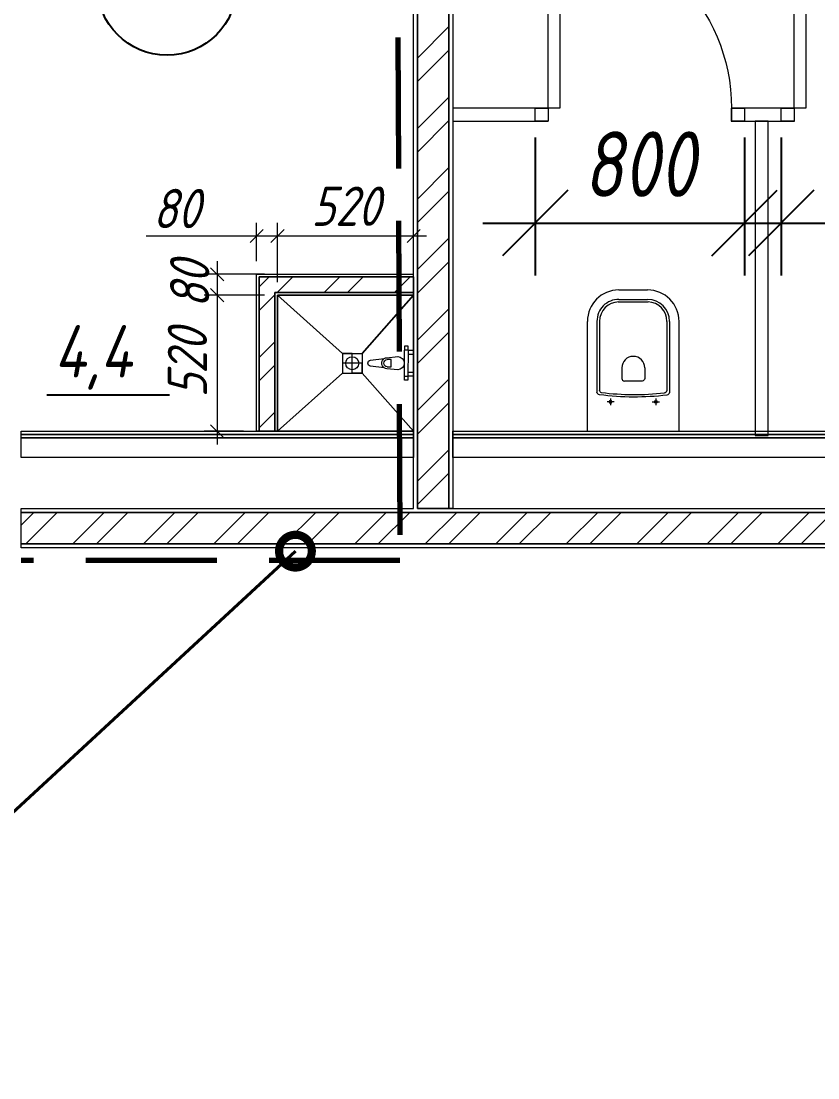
# Model space of a CAD drawing. Header units: millimetres. Extents: x -85420 to 1195317, y -69347 to 470418.
# Drawn here: x 484146 to 487192, y 49186 to 53223 of the extents above; entities that cross this region are included whole.
import ezdxf
from ezdxf import colors
from ezdxf.entities.mleader import LeaderData, LeaderLine
from ezdxf.enums import TextEntityAlignment as Align
from ezdxf.math import Vec2, Vec3

# ---------------------------------------------------------------- set-up
doc = ezdxf.new("R2010")
doc.units = ezdxf.units.MM
doc.linetypes.add('ГОСТ 2.303 4', pattern=[7, 5, -2, 0])
for name, color, linetype, lineweight in [('!М_Двери', 7, 'Continuous', 15), ('!ТХ_САНТЕХНИКА', 4, 'Continuous', 5), ('+АР_Сантехника', 130, 'Continuous', 9), ('СПДС_+АР_Стены', 250, 'Continuous', 20), ('СПДС_РАЗМЕРЫ', 252, 'Continuous', 0), ('ЭКСПЛИКАЦИЯ', 7, 'Continuous', 5)]:
    doc.layers.add(name, color=color, linetype=linetype, lineweight=lineweight)
doc.layers.add('ПБ_граница', color=7, linetype='ГОСТ 2.303 4', lineweight=40, true_color=0xdb0000)
doc.styles.add('RomanS', font='romans.shx', dxfattribs={"width": 0.8, "oblique": 15})
doc.styles.add('ГОСТ 2.304', font='CS_Gost2304.shx', dxfattribs={"oblique": 10})
doc.dimstyles.new('MM', dxfattribs={"dimtxt": 150, "dimasz": 50, "dimexe": 50, "dimexo": 50, "dimgap": 30, "dimtad": 1, "dimdec": 0, "dimrnd": 50, "dimzin": 0, "dimdsep": 46, "dimtxsty": 'RomanS', "dimblk": 'OBLIQUE', "dimcen": 1, "dimdle": 50, "dimclrd": 256, "dimclre": 256, "dimclrt": 256, "dimadec": 0, "dimazin": 0, "dimtfac": 1, "dimtdec": 0, "dimtmove": 0, "dimatfit": 0, "dimldrblk": 'OPEN30', "dimfxl": 5, "dimtolj": 1, "dimtzin": 0, "dimlwd": -1, "dimlwe": -1, "dimarcsym": 1})
doc.dimstyles.new('СПДС', dxfattribs={"dimscale": 100, "dimtxt": 2.5, "dimasz": 2.5, "dimexe": 2, "dimexo": 0.625, "dimgap": 1, "dimtad": 1, "dimdec": 0, "dimrnd": 5, "dimtxsty": 'ГОСТ 2.304', "dimblk": 'OBLIQUE', "dimblk1": 'OBLIQUE', "dimblk2": 'OBLIQUE', "dimcen": 2.5, "dimdle": 2, "dimadec": 0, "dimazin": 2, "dimtfac": 0.75, "dimtdec": 4, "dimtmove": 1, "dimatfit": 3, "dimfxl": 1, "dimtfill": 1, "dimtolj": 1, "dimarcsym": 1})
pattern_1 = [(45, (0, 0), (0, -269.4076836320747), []), (45, (5792.260000000001, -5971.880000000001), (-269.4076836320747, 0), [])]

# ---------------------------------------------------------------- blocks, each defined once
blk = doc.blocks.new('_Oblique')
at = {"color": 0, "linetype": 'ByBlock', "lineweight": -2}
blk.add_line((-0.5, -0.5), (0.5, 0.5), dxfattribs=at)
blk = doc.blocks.new('*D369')
at = {"layer": 'Defpoints', "color": 0, "ltscale": 100, "transparency": 16777216}
for p in [(485126.3859594757, 52176.46425011416), (484895.6947956178, 51656.46267004222), (485046.3922420614, 51656.46267004222)]:
    blk.add_point(p, dxfattribs=at)
at = {"layer": 'СПДС_РАЗМЕРЫ', "transparency": 16777216}
for p, q in [((484895.6947956178, 52226.46425011416), (484895.6947956178, 51606.46267004222)), ((485076.3859594757, 52176.46425011416), (484845.6947956178, 52176.46425011416)), ((484996.3922420614, 51656.46267004222), (484845.6947956178, 51656.46267004222))]:
    blk.add_line(p, q, dxfattribs=at)
at = {"layer": 'СПДС_РАЗМЕРЫ', "ltscale": 100, "transparency": 16777216, "xscale": 50, "yscale": 50, "zscale": 50}
for p, rotation in [((484895.6947956178, 52176.46425011416), 90), ((484895.6947956178, 51656.46267004222), 270)]:
    blk.add_blockref('_Oblique', p, dxfattribs=dict(at, rotation=rotation))
at = {"layer": 'СПДС_РАЗМЕРЫ', "ltscale": 100, "transparency": 16777216, "insert": (484781.7786466045, 51916.46346007819), "char_height": 150, "attachment_point": 5, "rotation": 90, "style": 'RomanS'}
blk.add_mtext('\\A1;520', dxfattribs=at)
blk = doc.blocks.new('_OPEN30')
at = {"color": 0, "linetype": 'ByBlock', "lineweight": -2}
for p, q in [((-1, 0.267949), (0, 0)), ((0, 0), (-1, -0.267949)), ((0, 0), (-1, 0))]:
    blk.add_line(p, q, dxfattribs=at)
blk = doc.blocks.new('*D368')
at = {"layer": 'Defpoints', "color": 0, "ltscale": 100, "transparency": 16777216}
for p in [(485126.3849465458, 52256.46425012057), (484895.6947956178, 52176.46425011416), (485126.3859594757, 52176.46425011416)]:
    blk.add_point(p, dxfattribs=at)
at = {"layer": 'СПДС_РАЗМЕРЫ', "transparency": 16777216}
for p, q in [((484895.6947956178, 52306.46425012057), (484895.6947956178, 52126.46425011416)), ((485076.3849465458, 52256.46425012057), (484845.6947956178, 52256.46425012057)), ((485076.3859594757, 52176.46425011416), (484845.6947956178, 52176.46425011416))]:
    blk.add_line(p, q, dxfattribs=at)
at = {"layer": 'СПДС_РАЗМЕРЫ', "ltscale": 100, "transparency": 16777216, "xscale": 50, "yscale": 50, "zscale": 50}
for p, rotation in [((484895.6947956178, 52256.46425012057), 90), ((484895.6947956178, 52176.46425011416), 270)]:
    blk.add_blockref('_Oblique', p, dxfattribs=dict(at, rotation=rotation))
at = {"layer": 'СПДС_РАЗМЕРЫ', "ltscale": 100, "transparency": 16777216, "insert": (484790.6947955803, 52216.46425011737), "char_height": 150, "attachment_point": 5, "rotation": 90, "style": 'RomanS'}
blk.add_mtext('\\A1;80', dxfattribs=at)
blk = doc.blocks.new('*D367')
at = {"layer": 'Defpoints', "color": 0, "ltscale": 100, "transparency": 16777216}
for p in [(485046.3839738186, 52402.34878121858), (485046.3839738186, 52256.46323717832), (485126.3849465458, 52176.46425011416)]:
    blk.add_point(p, dxfattribs=at)
at = {"layer": 'СПДС_РАЗМЕРЫ', "transparency": 16777216}
for p, q in [((485046.3839738186, 52306.46323717832), (485046.3839738186, 52452.34878121858)), ((485126.3849465458, 52226.46425011416), (485126.3849465458, 52452.34878121858)), ((485046.3839738186, 52402.34878121858), (484624.5044461306, 52402.34878121858)), ((485046.3839738186, 52402.34878121858), (484624.5044461306, 52402.34878121858)), ((485176.3849465458, 52402.34878121858), (484996.3839738186, 52402.34878121858))]:
    blk.add_line(p, q, dxfattribs=at)
at = {"layer": 'СПДС_РАЗМЕРЫ', "ltscale": 100, "transparency": 16777216, "xscale": 50, "yscale": 50, "zscale": 50}
blk.add_blockref('_Oblique', (485046.3839738186, 52402.34878121858), dxfattribs=at)
at = {"layer": 'СПДС_РАЗМЕРЫ', "ltscale": 100, "transparency": 16777216, "xscale": 50, "yscale": 50, "zscale": 50, "rotation": 180}
blk.add_blockref('_Oblique', (485126.3849465458, 52402.34878121858), dxfattribs=at)
at = {"layer": 'СПДС_РАЗМЕРЫ', "ltscale": 100, "transparency": 16777216, "insert": (484739.0315668662, 52507.34878125609), "char_height": 150, "attachment_point": 5, "style": 'RomanS'}
blk.add_mtext('\\A1;80', dxfattribs=at)
blk = doc.blocks.new('*D366')
at = {"layer": 'Defpoints', "color": 0, "ltscale": 100, "transparency": 16777216}
for p in [(485126.3849465458, 52402.34878121858), (485126.3849465458, 52176.46425011416), (485646.3844546961, 52186.47184708328)]:
    blk.add_point(p, dxfattribs=at)
at = {"layer": 'СПДС_РАЗМЕРЫ', "transparency": 16777216}
for p, q in [((485126.3849465458, 52226.46425011416), (485126.3849465458, 52452.34878121858)), ((485646.3844546961, 52236.47184708328), (485646.3844546961, 52452.34878121858)), ((485696.3844546961, 52402.34878121858), (485076.3849465458, 52402.34878121858))]:
    blk.add_line(p, q, dxfattribs=at)
at = {"layer": 'СПДС_РАЗМЕРЫ', "ltscale": 100, "transparency": 16777216, "xscale": 50, "yscale": 50, "zscale": 50, "rotation": 180}
blk.add_blockref('_Oblique', (485126.3849465458, 52402.34878121858), dxfattribs=at)
at = {"layer": 'СПДС_РАЗМЕРЫ', "ltscale": 100, "transparency": 16777216, "xscale": 50, "yscale": 50, "zscale": 50}
blk.add_blockref('_Oblique', (485646.3844546961, 52402.34878121858), dxfattribs=at)
at = {"layer": 'СПДС_РАЗМЕРЫ', "ltscale": 100, "transparency": 16777216, "insert": (485386.3847006209, 52516.26493023194), "char_height": 150, "attachment_point": 5, "style": 'RomanS'}
blk.add_mtext('\\A1;520', dxfattribs=at)
blk = doc.blocks.new('смеситель короткий')
for p, q in [((41.95281027909368, 21.00000000011642), (0, 25)), ((24.91040886752307, 13.60000000009313), (39.78100593853742, 13.60000000009313)), ((24.91040886752307, -13.59999999997672), (24.91040886752307, 13.60000000009313)), ((104.4000000003725, 11.10000000009313), (51.46626196149737, 17.72976797923911)), ((0, -25), (41.95281027909368, -21)), ((39.78100593853742, -13.59999999997672), (24.91040886752307, -13.59999999997672)), ((51.46626196149737, -17.72976797923911), (104.4000000003725, -11.09999999997672))]:
    blk.add_line(p, q)
for centre, major_axis, ratio, start_param, end_param in [((0, 0), (-17.67766952966472, 17.67766952966472), 0.9999999999998838, -0.7853981633975065, 2.356194490192287), ((39.78100593853742, 0), (9.616652224137074, 9.616652224137077), 0.9999999999997804, 3.926990816987351, 7.068583470577144), ((40.05289184302092, 0), (-14.90989084578103, 14.90989084578102), 0.9999999999992423, -1.357360455577257, -0.8756248293274875), ((40.05289184302092, 0), (14.90989084570516, 14.90989084570517), 1, 4.498953109162998, 6.496621178401278), ((103.0097633138648, 8.731149137020111e-11), (7.910207267981215, 7.910207267981219), 0.9999999999993545, 4.051588559454646, 6.943985728119452), ((40.05289184302092, 0), (14.90989084573811, 14.90989084573811), 0.9999999999988525, 4.017217482909098, 4.498953109156932)]:
    blk.add_ellipse(centre, major_axis=major_axis, ratio=ratio, start_param=start_param, end_param=end_param)
blk = doc.blocks.new('*D300')
at = {"layer": 'Defpoints', "color": 0, "ltscale": 100, "transparency": 16777216}
for p in [(487051.3711050905, 52840.62423495681), (487851.3711050905, 52840.62423495681), (487851.3711050905, 52451.99552047985)]:
    blk.add_point(p, dxfattribs=at)
at = {"layer": 'СПДС_РАЗМЕРЫ', "color": 0, "lineweight": -2, "ltscale": 100, "transparency": 16777216}
for p, q in [((487051.3711050905, 52778.12423495681), (487051.3711050905, 52251.99552047985)), ((487851.3711050905, 52778.12423495681), (487851.3711050905, 52251.99552047985)), ((486851.3711050905, 52451.99552047985), (488051.3711050905, 52451.99552047985))]:
    blk.add_line(p, q, dxfattribs=at)
at = {"layer": 'СПДС_РАЗМЕРЫ', "color": 0, "lineweight": -2, "ltscale": 100, "transparency": 16777216, "xscale": 250, "yscale": 250, "zscale": 250, "rotation": 180}
blk.add_blockref('_Oblique', (487051.3711050905, 52451.99552047985), dxfattribs=at)
at = {"layer": 'СПДС_РАЗМЕРЫ', "color": 0, "lineweight": -2, "ltscale": 100, "transparency": 16777216, "xscale": 250, "yscale": 250, "zscale": 250}
blk.add_blockref('_Oblique', (487851.3711050905, 52451.99552047985), dxfattribs=at)
at = {"layer": 'СПДС_РАЗМЕРЫ', "color": 0, "ltscale": 100, "transparency": 16777216, "insert": (487451.3711050905, 52676.99552054235), "char_height": 250, "attachment_point": 5, "style": 'ГОСТ 2.304', "bg_fill": 3, "box_fill_scale": 1.1, "bg_fill_color": 256, "bg_fill_true_color": 13158600, "bg_fill_transparency": 0}
blk.add_mtext('\\A1;800', dxfattribs=at)
blk = doc.blocks.new('*D299')
at = {"layer": 'Defpoints', "color": 0, "ltscale": 100, "transparency": 16777216}
for p in [(486111.3711050905, 52840.62423495681), (486911.3711050905, 52840.62423495681), (486911.3711050905, 52451.99552047985)]:
    blk.add_point(p, dxfattribs=at)
at = {"layer": 'СПДС_РАЗМЕРЫ', "color": 0, "lineweight": -2, "ltscale": 100, "transparency": 16777216}
for p, q in [((486111.3711050905, 52778.12423495681), (486111.3711050905, 52251.99552047985)), ((486911.3711050905, 52778.12423495681), (486911.3711050905, 52251.99552047985)), ((485911.3711050905, 52451.99552047985), (487111.3711050905, 52451.99552047985))]:
    blk.add_line(p, q, dxfattribs=at)
at = {"layer": 'СПДС_РАЗМЕРЫ', "color": 0, "lineweight": -2, "ltscale": 100, "transparency": 16777216, "xscale": 250, "yscale": 250, "zscale": 250, "rotation": 180}
blk.add_blockref('_Oblique', (486111.3711050905, 52451.99552047985), dxfattribs=at)
at = {"layer": 'СПДС_РАЗМЕРЫ', "color": 0, "lineweight": -2, "ltscale": 100, "transparency": 16777216, "xscale": 250, "yscale": 250, "zscale": 250}
blk.add_blockref('_Oblique', (486911.3711050905, 52451.99552047985), dxfattribs=at)
at = {"layer": 'СПДС_РАЗМЕРЫ', "color": 0, "ltscale": 100, "transparency": 16777216, "insert": (486511.3711050905, 52676.99552054235), "char_height": 250, "attachment_point": 5, "style": 'ГОСТ 2.304', "bg_fill": 3, "box_fill_scale": 1.1, "bg_fill_color": 256, "bg_fill_true_color": 13158600, "bg_fill_transparency": 0}
blk.add_mtext('\\A1;800', dxfattribs=at)
blk = doc.blocks.new('_DotSmall')
at = {"color": 0, "linetype": 'ByBlock', "const_width": 0.5}
blk.add_lwpolyline([(-0.0625, 0, 1), (0.0625, 0, 1)], format="xyb", close=True, dxfattribs=at)
blk = doc.blocks.new('*U90')
for p, q in [((-700, 3.622374731326001e-15), (-700, -49.99999999999995)), ((0, 0), (0, -49.99999999999997))]:
    blk.add_line(p, q)
blk.add_lwpolyline([(0, 0), (-1.13686837721616e-13, 699.9999999999999), (-43.75000000000011, 699.9999999999999), (-43.75, -1.4210854715202e-14)], close=True)
blk.add_arc((0, 0), 700, 90, 180)
blk = doc.blocks.new('унитаз поликлиники')
for p, q in [((0, 175.0000000000002), (0, -175.0000000000002)), ((0, 175), (420, 175)), ((420, 138.7140846226539), (149.5783947814593, 138.7140846226539)), ((420, 129), (156.7708916987863, 128.6947987100866)), ((125.6120020395715, 86.65309879256529), (99.54435587919897, 86.65309879256529)), ((112.3925950961525, 73.10633269583923), (112.3925950961525, 100.1998648888257)), ((242.4404502270149, 43.73651019929093), (201.8725803082448, 43.73651019929093)), ((493.9712139845033, 57.06385601698344), (493.9712139845033, -57.06385601697843)), ((503.999999999694, 55.00022672359819), (504, -54.99999999976626)), ((540, 55), (540, -55)), ((191.9062512759224, -33.70112225765479), (191.9062512759224, 33.70086718935636)), ((112.3121347758092, -72.95707587784273), (112.282285361212, -100.0505916278053)), ((242.4404502270149, -43.73676526706549), (201.8725803082448, -43.73676526706549)), ((125.5166089892259, -86.5183978031564), (99.44897864899713, -86.48967862475547)), ((420, -139), (147.8638372268865, -138.7268586217251)), ((420, -129), (155.1814843298739, -128.6950537779776)), ((0, -175), (420, -175))]:
    blk.add_line(p, q)
for centre, radius, start, end in [((420, 55), 120, 0, 90), ((420.4860874894543, 55.20134403063184), 83.51415522076329, 359.861865640253, 90.33348740461295), ((420, 55), 74, 0, 90), ((242.4404502270149, -0.0001275341201107949), 43.73663773336648, 270, 90), ((420, -55), 120, 270, 0), ((420, -55), 84, 270, 0), ((420.0000000000005, -55.00000000000023), 73.99999999999977, 270, 358.4018165566912)]:
    blk.add_arc(centre, radius, start, end)
at = {"extrusion": (0, 0, -1)}
for centre, major_axis, ratio, start_param, end_param in [((1158.06257319661, -0.0001275341201107949), (-731.0106498963555, -726.449596775183), 0.9937751111245587, 0.6598491803284507, 0.910919136193018), ((984.1422315649793, -0.0001275341201107949), (-23.40018430090171, -941.4133244262395), 0.8972800535149483, 1.42225774313891, 1.677846830341707), ((149.5158196882217, 127.3348454206425), (-5.639474792591372, -10.54905920003566), 0.8213730805515044, 1.269211342410273, 2.570669150556824), ((154.4364780247083, 119.7958318011661), (-5.610534641830925, -7.716306582968154), 0.7980925127033731, 1.232924341648666, 2.686722882739946), ((112.3925950961525, 86.7676048639405), (3.546847614444126, 3.546847614444128), 0.9999999999995854, 5.504024733397926, 11.78721004057751), ((201.9351554014825, -33.4519114207651), (4.122340877798591, -9.490584745542167), 0.9647969637839732, 0.4292600198093375, 1.943413251271767), ((155.244059423228, -117.4864474327478), (5.303740529548787, -10.40618587121702), 0.8429843284803838, 0.5499024529424461, 1.881899719380306), ((147.9264123201242, -127.4729975277733), (5.417041441869642, -10.44430136326478), 0.8364427514803542, 0.5611398427268642, 1.877576555759112)]:
    blk.add_ellipse(centre, major_axis=major_axis, ratio=ratio, start_param=start_param, end_param=end_param, dxfattribs=at)
for centre, major_axis, ratio, start_param, end_param in [((201.9351554014825, 33.45165635299054), (4.122340877798588, 9.490584745542174), 0.9647969637839732, 0.4292600198093375, 1.943413251271767), ((112.2970839152217, -86.61833975484478), (3.542937838331404, -3.550753085458856), 0.9999999999995854, 5.504024733397926, 11.78721004057751)]:
    blk.add_ellipse(centre, major_axis=major_axis, ratio=ratio, start_param=start_param, end_param=end_param)

msp = doc.modelspace()

# ---------------------------------------------------------------- hatches: boundary and pattern name
at = {"layer": 'СПДС_+АР_Стены', "lineweight": 15, "ltscale": 100}
h = msp.add_hatch(dxfattribs=at)
h.set_pattern_fill('КИРПИЧ', color=1, scale=20, style=0, pattern_type=2)
h.set_pattern_definition(pattern_1)
h.paths.add_polyline_path([(485661.3836600028, 51361.40893553595), (485661.3788444262, 54606.19401164284), (485781.378844426, 54606.19418973451), (485781.3836600026, 51361.40911362761)], flags=0)
h = msp.add_hatch(dxfattribs=at)
h.set_pattern_fill('КИРПИЧ', color=1, scale=20, style=0, pattern_type=2)
h.set_pattern_definition(pattern_1)
h.paths.add_polyline_path([(485056.3840247376, 52246.4633095301), (485646.3837130867, 52246.47184707871), (485646.3845813124, 52186.47184708499), (485116.3848603906, 52186.46417776164)], flags=0)
h = msp.add_hatch(dxfattribs=at)
h.set_pattern_fill('КИРПИЧ', color=1, scale=20, style=0, pattern_type=2)
h.set_pattern_definition(pattern_1)
h.paths.add_polyline_path([(485056.3922420605, 51656.46280931877), (485056.3840247376, 52246.4633095301), (485116.3848603906, 52186.46417776164), (485116.3922420547, 51656.46364497802)], flags=0)
h = msp.add_hatch(dxfattribs=at)
h.set_pattern_fill('КИРПИЧ', color=1, scale=20, style=0, pattern_type=2)
h.set_pattern_definition(pattern_1)
h.paths.add_polyline_path([(484146.3720998956, 51346.41520998493), (490346.3726139407, 51346.42441138841), (490346.3727920324, 51226.42441138854), (484146.3722779872, 51226.41520998506)], flags=0)

# ---------------------------------------------------------------- linework, layer by layer
at = {"layer": '!ТХ_САНТЕХНИКА', "ltscale": 75}
for p, q in [((485610.8318532268, 51966.04088977003, 4.999999999999952e-09), (485610.7512597617, 51925.35478038492, 4.999999999999952e-09)), ((485626.4655590691, 51966.00992159569, 4.999999999999952e-09), (485610.8318532268, 51966.04088977003, 4.999999999999952e-09)), ((485612.1656302214, 51981.67201493087, 4.999999999999952e-09), (485612.1346620471, 51966.03830908879, 4.999999999999952e-09)), ((485625.1937184232, 51981.64620811888, 4.999999999999952e-09), (485612.1656302214, 51981.67201493087, 4.999999999999952e-09)), ((485625.1627502489, 51966.01250227692, 4.999999999999952e-09), (485625.1937184232, 51981.64620811888, 4.999999999999952e-09)), ((485626.2694272982, 51866.99645126238, 4.999999999999952e-09), (485626.4655590691, 51966.00992159569, 4.999999999999952e-09)), ((485626.4655590691, 51966.00992159569, 4.999999999999952e-09), (485646.3829772708, 51965.9583079716, 4.999999999999952e-09)), ((485646.3829772708, 51965.9583079716, 4.999999999999952e-09), (485646.3520090965, 51950.32460212952, 4.999999999999952e-09)), ((485610.7512597617, 51925.35478038492, 4.999999999999952e-09), (485610.6357214559, 51867.02741943661, 4.999999999999952e-09)), ((485646.3520090965, 51950.32460212952, 4.999999999999952e-09), (485626.4345908948, 51950.37621575349, 4.999999999999952e-09)), ((485626.3003954725, 51882.63015710446, 4.999999999999952e-09), (485646.3829772708, 51882.59037633205, 4.999999999999952e-09)), ((485646.3829772708, 51882.59037633205, 4.999999999999952e-09), (485646.3520090965, 51866.95667048986, 4.999999999999952e-09)), ((485610.6357214559, 51867.02741943661, 4.999999999999952e-09), (485626.2694272982, 51866.99645126238, 4.999999999999952e-09)), ((485611.9075621018, 51851.39113291318, 4.999999999999952e-09), (485611.9385302761, 51867.02483875549, 4.999999999999952e-09)), ((485624.9356503036, 51851.36532610131, 4.999999999999952e-09), (485611.9075621018, 51851.39113291318, 4.999999999999952e-09)), ((485624.9666184779, 51866.99903194339, 4.999999999999952e-09), (485624.9356503036, 51851.36532610131, 4.999999999999952e-09)), ((485646.3520090965, 51866.95667048986, 4.999999999999952e-09), (485626.2694272982, 51866.99645126238, 4.999999999999952e-09))]:
    msp.add_line(p, q, dxfattribs=at)
at = {"layer": '!ТХ_САНТЕХНИКА', "ltscale": 75, "elevation": 4.999999999999952e-09}
msp.add_lwpolyline([(485126.3849465458, 52176.46425011416), (485646.3834225007, 52176.46425011416), (485646.3834225007, 51656.46302458904), (485126.3849465458, 51656.46302458904)], close=True, dxfattribs=at)
msp.add_lwpolyline([(485126.3859594757, 52176.46425011416), (485374.8164605521, 51953.96660463024), (485374.8164605521, 51878.96566773405), (485126.3922420555, 51656.46364277587), (485374.8164605521, 51878.96566773405), (485449.4425123757, 51878.96566773405), (485646.3835187705, 51656.46302458909), (485449.4425123757, 51878.96566773405), (485412.1294864638, 51878.96566773405), (485412.1294864638, 51953.96660463024), (485374.8164605521, 51953.96660463024), (485449.4406479609, 51953.96660463024), (485646.3834225007, 52176.46425011416), (485449.4406479609, 51953.96660463024), (485449.4425123757, 51878.96566773405), (485449.4425123757, 51916.46613618214), (485374.8164605521, 51916.46613618214)], dxfattribs=at)
at = {"layer": '!ТХ_САНТЕХНИКА', "ltscale": 75}
msp.add_circle((485412.1294864639, 51916.46613618214), 25, dxfattribs=at)
at = {"layer": 'ПБ_граница', "color": 1, "lineweight": 70, "ltscale": 100, "true_color": 0xff0404, "elevation": 4.999999999999952e-09}
msp.add_lwpolyline([(490346.3723536108, 58760.6509591809), (485566.4276517283, 58760.6509591809), (485593.8274726829, 51163.46237641718), (484146.3728411457, 51163.46237641718)], dxfattribs=at)
at = {"layer": 'СПДС_+АР_Стены', "ltscale": 100}
for points in [[(485646.3823316423, 52256.47184705977), (485646.3788444262, 54606.19398938138), (485661.3788444262, 54606.19401164284), (485661.3836599902, 51361.41745840937)], [(485046.383885462, 52256.46316482483), (485646.3823316423, 52256.47184705977)], [(485056.3840247376, 52246.4633095301), (485056.3922420605, 51656.46280931877), (485049.5023010045, 51656.46271335805), (485046.3922420609, 51656.46271173647), (485046.383885462, 52256.46316482483)], [(485056.3840247376, 52246.4633095301), (485646.3837130867, 52246.47184707871), (485646.3845813124, 52186.47184708499), (485116.3848603906, 52186.46417776164)], [(485646.3837130867, 52246.47184707871), (485056.3840247376, 52246.4633095301)], [(485116.3848603906, 52186.46417776164), (485116.3922420547, 51656.46364497802), (485056.3922420605, 51656.46280931877), (485056.3840247376, 52246.4633095301)], [(485646.3836599902, 51361.41743614792), (485646.3832592162, 51631.46302457127), (485646.3833314185, 51631.46302457131), (485646.3833183835, 51656.4630245713), (485646.3832221138, 51656.46302457125), (485646.3824503701, 52176.47184705311), (485646.3847260167, 52176.47184708604), (485646.3837130867, 52246.47184707871), (485646.3823464833, 52246.47184705894)], [(485116.3848603904, 52186.46417776164), (485646.3845813124, 52186.47184708499), (485646.3847260167, 52176.47184708604), (485126.384999666, 52176.46432246691)], [(485126.384999666, 52176.46432246691), (485126.3922420537, 51656.46378425456), (485116.3922420547, 51656.46364497802), (485116.3848603904, 52186.46417776164)], [(485661.3836599902, 51361.41745840938), (485661.3836600028, 51361.40893553595), (485796.3836600026, 51361.40913588907), (485796.38365999, 51361.4176587625), (488876.3705842104, 51361.4222297625), (488876.3705344988, 51346.42222976241), (484146.3720998956, 51346.41520998493), (484146.3720776342, 51361.41520998491), (485646.3836599902, 51361.41743614792)]]:
    msp.add_lwpolyline(points, dxfattribs=at)
for points in [[(485661.3836600028, 51361.40893553595), (485661.3788444262, 54606.19401164284), (485781.378844426, 54606.19418973451), (485781.3836600026, 51361.40911362761), (485661.3836600028, 51361.40893553595)], [(485781.3836600026, 51361.40911362761), (485781.378844426, 54606.19418973451), (485796.378844426, 54606.19421199597), (485796.3836600026, 51361.40913588907), (485781.3836600026, 51361.40911362761)], [(484146.3725395391, 51656.46224246697), (485646.3833183835, 51656.4630245713), (485646.383324901, 51643.9630245713), (484146.3725460566, 51643.96224246697)], [(484146.3725460566, 51643.96224246697), (485646.383324901, 51643.9630245713), (485646.3833314185, 51631.46302457131), (484146.372552574, 51631.46224246698)], [(484146.372552574, 51631.46224246698), (485646.3832592162, 51631.46302457127), (485646.3833705235, 51556.46302457131), (484146.372591679, 51556.46224246699), (484146.372552574, 51631.46224246698)], [(485796.3833451246, 51656.46703608299), (488876.3712052192, 51656.46781818732), (488876.3712083934, 51643.96781818732), (485796.3833482987, 51643.96703608299)], [(485796.3833482987, 51643.96703608299), (488876.3712083934, 51643.96781818732), (488876.3712115675, 51631.46781818732), (485796.3833514728, 51631.46703608299)], [(485796.3833514728, 51631.46703608299), (488876.3712115675, 51631.46781818732), (488876.3712306123, 51556.46781818732), (485796.3833705177, 51556.46703608299)], [(484146.3720998956, 51346.41520998493), (490346.3726139407, 51346.42441138841), (490346.3727920324, 51226.42441138854), (484146.3722779872, 51226.41520998506), (484146.3720998956, 51346.41520998493)], [(484146.3722779872, 51226.41520998506), (490346.3727920324, 51226.42441138854), (490346.3728142938, 51211.42441138855), (484146.3723002487, 51211.41520998508), (484146.3722779872, 51226.41520998506)]]:
    msp.add_lwpolyline(points, close=True, dxfattribs=at)
at = {"layer": 'СПДС_+АР_Стены', "color": 0, "ltscale": 100, "elevation": 4.999999999999952e-09}
for points in [[(486161.3711050905, 52890.62423495681), (485796.3814276011, 52890.62423495681), (485796.3814276011, 52840.62423495681), (486161.3711050905, 52840.62423495681)], [(486111.3711050905, 52890.62423495681), (486161.3711050905, 52890.62423495681), (486161.3711050905, 52840.62423495681), (486111.3711050905, 52840.62423495681), (486111.3711050905, 52840.62423495681), (486111.3711050905, 52890.62423596834)], [(487101.93070242, 52890.62423495681), (486860.8115077609, 52890.62423495681)], [(486861.3711050905, 52890.62423495681), (486911.3711050905, 52890.62423495681), (486911.3711050905, 52840.62423495681), (486861.3711050905, 52840.62423495681), (486861.3711050905, 52840.62423495681), (486861.3711050905, 52890.62423596834)], [(487051.3711050905, 52890.62423495681), (487101.3711050905, 52890.62423495681), (487101.3711050905, 52840.62423495681), (487051.3711050905, 52840.62423495681), (487051.3711050905, 52840.62423495681), (487051.3711050905, 52890.62423596834)], [(486860.8115077609, 52840.62423495681), (487101.93070242, 52840.62423495681)]]:
    msp.add_lwpolyline(points, dxfattribs=at)
msp.add_lwpolyline([(486951.3711050905, 51640.62423495681), (487001.3711050905, 51640.62423495681), (487001.3711050905, 52840.62423495681), (486951.3711050905, 52840.62423495681)], close=True, dxfattribs=at)
at = {"layer": 'ЭКСПЛИКАЦИЯ', "linetype": 'Continuous', "lineweight": 25, "ltscale": 100}
msp.add_line((484244.1065791317, 51795.22392831223), (484714.1065791317, 51795.22392831223), dxfattribs=at)
msp.add_circle((484703.9613804416, 53359.74594341527), 266.6666666666667, dxfattribs=at)

# ---------------------------------------------------------------- block references
at = {"layer": '!М_Двери', "color": 0, "ltscale": 100, "xscale": -1}
for p in [(486161.3711050905, 52890.62423495681, 4.999999999999952e-09), (487101.3711050905, 52890.62423495681, 4.999999999999952e-09)]:
    msp.add_blockref('*U90', p, dxfattribs=at)
at = {"layer": '!ТХ_САНТЕХНИКА', "ltscale": 100, "xscale": -1}
msp.add_blockref('смеситель короткий', (485585.7337873415, 51916.5341546034, 4.999999999999952e-09), dxfattribs=at)
at = {"layer": '+АР_Сантехника', "rotation": 90.00000000000001}
msp.add_blockref('унитаз поликлиники', (486485.9979517923, 51656.46781818732, 4.999999999999952e-09), dxfattribs=at)

# ---------------------------------------------------------------- texts
at = {"layer": 'ЭКСПЛИКАЦИЯ', "linetype": 'Continuous', "lineweight": 25, "ltscale": 100, "style": 'ГОСТ 2.304', "oblique": 9.999999999999998}
msp.add_text('4,4', height=200, dxfattribs=at).set_placement((484274.1065791317, 52061.89059497889), align=Align.TOP_LEFT)

# ---------------------------------------------------------------- dimensions: what is measured, and where the dimension line sits
at = {"layer": 'СПДС_РАЗМЕРЫ'}
dim = msp.add_linear_dim(base=(485046.3839738186, 52402.34878121858, 4.999999999999952e-09), p1=(485126.3849465458, 52176.46425011416, 4.999999999999952e-09), p2=(485046.3839738186, 52256.46323717832, 4.999999999999952e-09), text='80', dimstyle='MM', dxfattribs=at)
dim.commit()
dim.dimension.update_dxf_attribs({"geometry": '*D367', "text_midpoint": (484739.0315668662, 52402.34878121858, 4.999999999999952e-09), "dimtype": 160})
dim = msp.add_linear_dim(base=(485126.3849465458, 52402.34878121858, 4.999999999999952e-09), p1=(485646.3844546961, 52186.47184708328, 4.999999999999952e-09), p2=(485126.3849465458, 52176.46425011416, 4.999999999999952e-09), text='520', dimstyle='MM', dxfattribs=at)
dim.commit()
dim.dimension.update_dxf_attribs({"geometry": '*D366', "text_midpoint": (485386.3847006209, 52516.26493023194, 4.999999999999952e-09)})
dim = msp.add_linear_dim(base=(484895.6947956178, 52176.46425011416, 4.999999999999952e-09), p1=(485126.3849465458, 52256.46425012057, 4.999999999999952e-09), p2=(485126.3859594757, 52176.46425011416, 4.999999999999952e-09), angle=90, text='80', dimstyle='MM', dxfattribs=at)
dim.commit()
dim.dimension.update_dxf_attribs({"geometry": '*D368', "text_midpoint": (484895.6947956178, 52216.46425011737, 4.999999999999952e-09), "dimtype": 160})
dim = msp.add_linear_dim(base=(484895.6947956178, 51656.46267004222, 4.999999999999952e-09), p1=(485126.3859594757, 52176.46425011416, 4.999999999999952e-09), p2=(485046.3922420614, 51656.46267004222, 4.999999999999952e-09), angle=90, text='520', dimstyle='MM', dxfattribs=at)
dim.commit()
dim.dimension.update_dxf_attribs({"geometry": '*D369', "text_midpoint": (484781.7786466045, 51916.46346007819, 4.999999999999952e-09)})

# ---------------------------------------------------------------- leaders
at = {"layer": 'ПБ_граница', "linetype": 'ByBlock', "lineweight": 0, "ltscale": 70}
ml = msp.add_multileader_mtext('Standard', dxfattribs=at)
ml.set_content('Граница пожарной зоны ', color=256, style='ГОСТ 2.304')
ml.set_leader_properties(color=256, lineweight=-1)
ml.set_arrow_properties(name='DOTSMALL')
ml.build(insert=Vec2(0, 0))
ml.multileader.update_dxf_attribs({"text_left_attachment_type": 6, "text_right_attachment_type": 6, "dogleg_length": 173.1023128655506, "arrow_head_size": 250, "scale": 100})
ctx = ml.context
ctx.base_point, ctx.scale, ctx.char_height, ctx.arrow_head_size, ctx.landing_gap_size, ctx.plane_origin = Vec3(450272.9884948072, 51533.02647104248, 4.999999999999952e-09), 100, 250, 250, 200, Vec3(406909.5021260575, 65636.91203431925, 4.999999999999952e-09)
ctx.left_attachment, ctx.right_attachment = 6, 6
notes = []
notes.append((ctx, [(0, (1, 1, 0), (450099.8861819417, 51533.02647104248, 4.999999999999952e-09), (1, 0), 173.1023128655506, [(3, [(448218.1918544235, 55394.88313291562, 4.999999999999952e-09)], 0, [])])]))
ctx.mtext.insert, ctx.mtext.width, ctx.mtext.defined_height, ctx.mtext.line_spacing_factor, ctx.mtext.flow_direction = Vec3(450472.9884948072, 51845.52647104248, 4.999999999999952e-09), 7160.099157842735, 981.0220136277686, 0.768, 5
at = {"layer": 'ПБ_граница', "linetype": 'ByBlock', "ltscale": 70}
ml = msp.add_multileader_mtext('Standard', dxfattribs=at)
ml.set_content('Граница пожарной зоны ', color=256, style='ГОСТ 2.304')
ml.set_leader_properties(color=256, lineweight=-1)
ml.set_arrow_properties(name='DOTSMALL')
ml.build(insert=Vec2(0, 0))
ml.multileader.update_dxf_attribs({"text_left_attachment_type": 6, "text_right_attachment_type": 6, "dogleg_length": 173.1023128655506, "arrow_head_size": 250, "scale": 100})
ctx = ml.context
ctx.base_point, ctx.scale, ctx.char_height, ctx.arrow_head_size, ctx.landing_gap_size, ctx.plane_origin = Vec3(477990.0809931923, 48649.70102622843, 4.999999999999952e-09), 100, 250, 250, 200, Vec3(527576.4659371735, 62301.65694552672, 4.999999999999952e-09)
ctx.left_attachment, ctx.right_attachment = 6, 6
notes.append((ctx, [(0, (1, 1, 0), (482435.0744147333, 48649.70102622843, 4.999999999999952e-09), (-1, 0), 173.1023128655506, [(3, [(485194.8720509624, 51198.50280147063, 4.999999999999952e-09)], 0, [])])]))
ctx.mtext.insert, ctx.mtext.width, ctx.mtext.defined_height, ctx.mtext.line_spacing_factor, ctx.mtext.flow_direction = Vec3(478206.1148802437, 48962.20102622843, 4.999999999999952e-09), 7160.099157842735, 981.0220136277686, 0.768, 5
for ctx, leaders in notes:
    for number, flags, end, landing, length, lines in leaders:
        leader = LeaderData()
        leader.index, (leader.has_last_leader_line, leader.has_dogleg_vector, leader.attachment_direction) = number, flags
        leader.last_leader_point, leader.dogleg_vector, leader.dogleg_length = Vec3(end), Vec3(landing), length
        for number, points, colour, breaks in lines:
            line = LeaderLine()
            line.index, line.vertices, line.color, line.breaks = number, Vec3.list(points), colors.encode_raw_color(colour), breaks
            leader.lines.append(line)
        ctx.leaders.append(leader)

# ---------------------------------------------------------------- next in the draw order: dimensions: what is measured, and where the dimension line sits
at = {"layer": 'СПДС_РАЗМЕРЫ', "ltscale": 100}
dim = msp.add_linear_dim(base=(486911.3711050905, 52451.99552047985, 4.999999999999952e-09), p1=(486111.3711050905, 52840.62423495681, 4.999999999999952e-09), p2=(486911.3711050905, 52840.62423495681, 4.999999999999952e-09), dimstyle='СПДС', dxfattribs=at)
dim.commit()
dim.dimension.update_dxf_attribs({"geometry": '*D299', "text_midpoint": (486511.3711050905, 52676.99552054235, 4.999999999999952e-09)})

# ---------------------------------------------------------------- next in the draw order: dimensions: what is measured, and where the dimension line sits
dim = msp.add_linear_dim(base=(487851.3711050905, 52451.99552047985, 4.999999999999952e-09), p1=(487051.3711050905, 52840.62423495681, 4.999999999999952e-09), p2=(487851.3711050905, 52840.62423495681, 4.999999999999952e-09), dimstyle='СПДС', dxfattribs=at)
dim.commit()
dim.dimension.update_dxf_attribs({"geometry": '*D300', "text_midpoint": (487451.3711050905, 52676.99552054235, 4.999999999999952e-09)})

doc.saveas('drawing.dxf')
